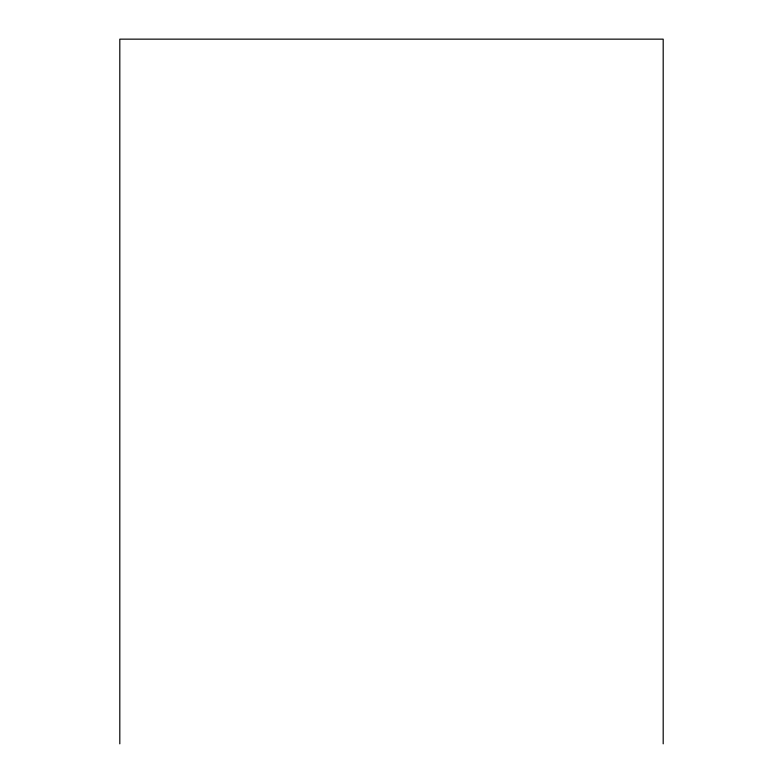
<?xml version="1.0" encoding="UTF-8"?>
<svg xmlns="http://www.w3.org/2000/svg" width="783" height="783" viewBox="0 0 783 783"><rect width="100%" height="100%" fill="white"/><g stroke="black" fill="none" stroke-linecap="round" stroke-linejoin="round"><path stroke-width="1.17" d="M663.191 743.85L663.191 39.15L119.809 39.15L119.809 743.85"/></g></svg>
